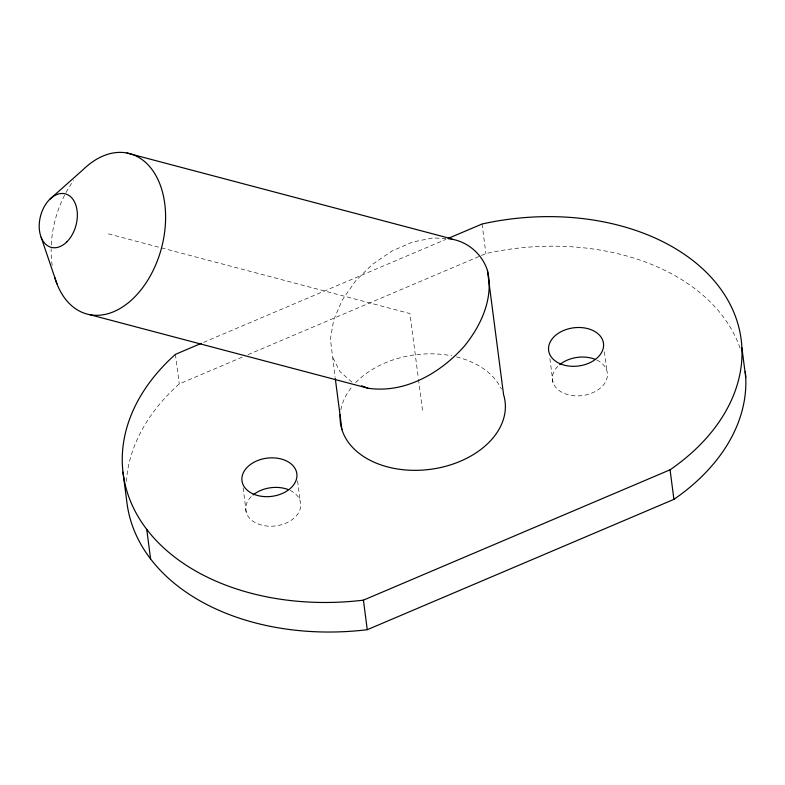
<?xml version="1.0" encoding="UTF-8"?>
<svg xmlns="http://www.w3.org/2000/svg" width="785" height="785" viewBox="0 0 785 785"><rect width="100%" height="100%" fill="white"/><g stroke="black" fill="none" stroke-linecap="round" stroke-linejoin="round"><path stroke-width="0.59" stroke-dasharray="3.92 2.94" d="M203.59 342.378L445.978 239.346M126.346 481.558A224.795 156.441 -7.4 0 1 179.245 383.914L242.379 357.077M248.021 354.673L480.253 255.959M481.382 255.478L485.895 253.565A214.276 149.121 -7.4 0 1 740.716 350.061M445.978 238.601L432.957 237.914L412.449 242.074L391.774 251.112L372.345 264.408L355.468 281.05L342.309 299.909L333.753 319.691L330.397 339.061L335.136 377.349M108.369 233.851L409.947 313.568L418.317 378.027M351.915 382.148L339.797 371.393L332.457 356.694M604.381 351.709L606.844 370.628M549.892 358.647L552.964 382.295M482.059 224.01L485.895 253.565M418.474 379.243L422.742 412.076M297.584 480.881L300.194 500.977M243.095 487.819L246.313 512.644M175.408 354.359L179.245 383.914M596.836 360.079A27.671 19.252 -7.4 0 1 601.634 386.897A27.671 19.252 -7.4 0 1 562.973 392.843A27.671 19.252 -7.4 0 1 558.164 366.016M290.185 490.429A27.671 19.252 -7.4 0 1 294.738 517.492A27.671 19.252 -7.4 0 1 255.694 522.879A27.671 19.252 -7.4 0 1 252.289 495.659M340.808 409.917A83.004 57.766 -7.4 0 1 352.553 386.112M355.654 382.658A83.004 57.766 -7.4 0 1 451.767 355.84M456.487 356.89A83.004 57.766 -7.4 0 1 501.419 389.095M52.193 265.526A83.004 54.989 -75.2 0 1 51.153 248.717M51.27 245.028A83.004 54.989 -75.2 0 1 65.459 193.591M66.019 192.56A83.004 54.989 -75.2 0 1 73.662 180.56"/><path stroke-width="1.18" d="M49.897 199.174L83.22 169.55A83.004 54.989 -75.2 0 1 160.582 185.947A83.004 54.989 -75.2 0 1 130.114 301.273A83.004 54.989 -75.2 0 1 54.744 277.34M201.343 343.33L175.408 354.359A224.795 156.441 -7.4 0 0 146.756 529.394L150.592 558.949M448.235 238.385L482.059 224.01A214.276 149.121 -7.4 0 1 718.658 286.289A214.276 149.121 -7.4 0 1 670.066 469.803L673.913 499.358L367.262 629.707A224.795 156.441 -7.4 0 1 126.807 501.654L122.97 472.099M146.756 529.394A224.795 156.441 -7.4 0 0 363.426 600.152L670.066 469.803M448.343 238.718C466.29 240.367 481.921 253.28 487.436 270.433L503.558 394.59A83.004 57.766 -7.4 0 1 429.316 469.469A83.004 57.766 -7.4 0 1 340.199 414.588M89.804 314.687L367.998 388.222C405.031 393.717 440.562 373.012 464.426 346.087C481.362 325.137 493.942 297.77 487.436 270.433M126.944 153.016L451.895 238.905M361.561 385.798L367.998 388.222M41.144 237.286L56.952 283.876M741.913 347.971L745.75 377.526M335.293 378.566L341.917 429.572M363.426 600.152L367.262 629.707M745.289 371.501A214.276 149.121 -7.4 0 1 673.913 499.358M559.734 364.623A27.671 19.252 -7.4 0 1 594.883 359.236M253.094 494.972A27.671 19.252 -7.4 0 1 288.232 489.585M254.438 494.481A27.671 19.252 -7.4 0 0 296.926 476.416A27.671 19.252 -7.4 0 0 256.881 460.864A27.671 19.252 -7.4 0 0 254.438 494.481M561.089 364.132A27.671 19.252 -7.4 0 0 603.577 346.067A27.671 19.252 -7.4 0 0 563.532 330.524A27.671 19.252 -7.4 0 0 561.089 364.132M66.666 242.045A27.671 18.33 -75.2 0 0 68.933 195.455A27.671 18.33 -75.2 0 0 39.25 224.333A27.671 18.33 -75.2 0 0 66.666 242.045"/></g></svg>
